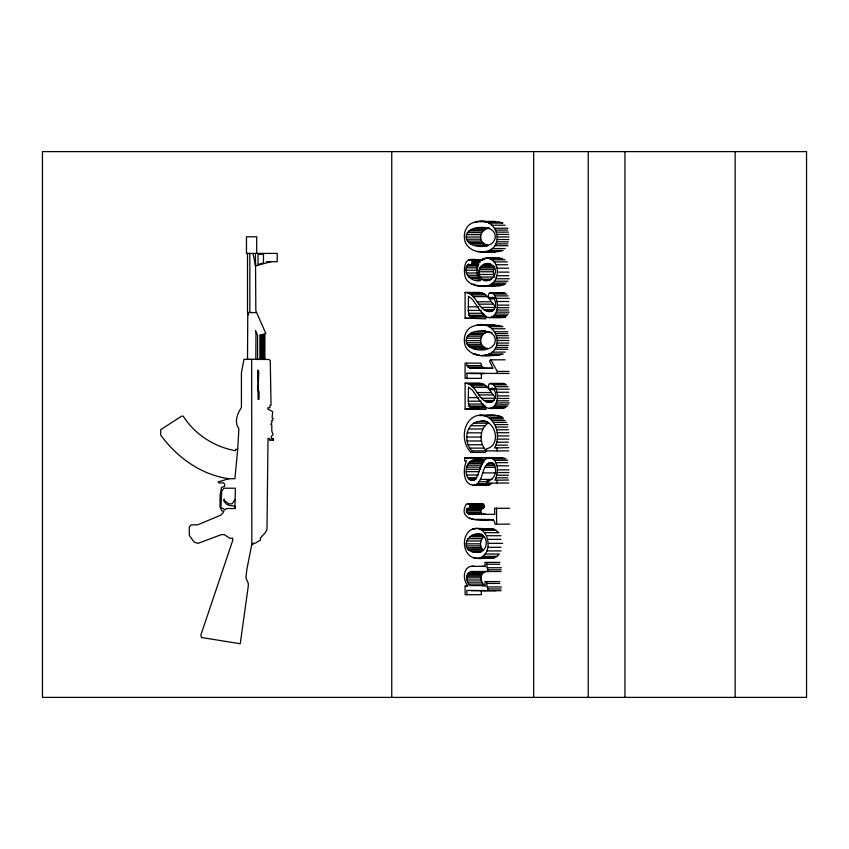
<?xml version="1.0" encoding="UTF-8"?>
<svg xmlns="http://www.w3.org/2000/svg" width="849" height="849" viewBox="0 0 849 849"><rect width="100%" height="100%" fill="white"/><g stroke="black" fill="none" stroke-linecap="round" stroke-linejoin="round"><path stroke-width="1.27" d="M258.712 399.306L258.712 390.986L258.054 390.986L258.765 371.639L258.096 370.228L258.054 399.306L258.712 399.306L258.733 391.569M255.974 332.086L255.836 359.403L255.273 359.392M495.147 306.627L487.591 296.641L484.036 293.595L479.452 292.406L465.103 292.406L465.103 318.237L485.745 318.598L485.745 316.804L471.397 316.804L468.881 315.255L468.255 310.416L468.521 296.28L472.256 299.209L480.64 311.243L486.626 316.942L489.162 317.643L502.205 317.643M495.147 397.417L487.591 387.431L484.036 384.385L479.452 383.196L465.103 383.196L465.103 409.016L485.745 409.377L485.745 407.584L471.397 407.584L468.881 406.034L468.255 401.206L468.521 387.07L472.256 389.988L480.64 402.023L486.626 407.722L489.162 408.422L502.205 408.422M234.897 508.54L235.396 488.207L223.987 488.207L221.748 490.881L220.899 507.49L225.282 509.761L226.577 508.54L234.897 508.54L234.971 506.216L229.294 505.42L226.301 504.041L223.701 500.793L224.253 499.01L224.667 500.793L228.943 503.839L232.117 503.839L234.929 499.711M489.162 317.643C499.552 316.316 499.053 300.408 493.651 294.072C486.817 288.363 486.413 302.064 494.288 298.317M489.162 408.422C499.552 407.106 499.053 391.198 493.651 384.862C486.817 379.142 486.413 392.843 494.288 389.097M508.678 480.003L494.999 480.237C498.14 473.381 499.297 461.729 491.178 458.025C479.759 456.783 481.107 472.638 475.175 478.804C469.295 483.76 464.753 474.368 466.398 469.285C466.494 459.776 477.35 458.152 484.758 459.956M508.721 447.678L494.553 447.975C502.343 434.868 494.001 411.16 476.098 415.861C462.058 421.316 460.827 442.679 470.951 452.39L485.299 452.39L486.233 450.83C479.165 443.369 479.069 429.35 487.942 423.216L473.604 423.216C464.721 429.35 464.817 443.369 471.895 450.83L486.233 450.83M237.699 449.354L238.877 428.681C233.9 422.017 237.433 413.622 241.424 407.456L241.424 372.828L243.939 359.339L269.069 359.467L270.269 360.666L271.033 405.206L269.971 405.206L269.971 407.743L267.849 407.743L267.849 409.08L272.678 411.627L272.094 417.697L273.123 418.493L272.614 420.213L271.807 420.213L271.807 422.929L270.757 424.256L271.807 424.956L271.807 431.25L273.113 434.497L271.383 436.386L271.383 437.946L271.722 438.901L273.495 439.135L273.325 440.451L269.77 439.984L269.388 438.498L268.029 438.498L266.957 529.373L265.472 532.45L260.346 538.043L260.346 540.208L255.231 543.201L253.119 543.201L253.119 544.379L251.803 544.379L246.836 569.509L245.913 577.776L248.279 583.316L248.279 586.097L240.246 643.765L201.404 637.482L200.873 634.988L232.743 540.399L232.743 538.192L229.697 538.192L224.253 534.605L221.462 534.605L198.082 543.349L194.113 542.118L189.306 535.326L189.306 527.006L191.227 524.852L197.626 524.852L220.655 515.247L223 512.828L223.987 510.992L222.013 510.992L220.04 507.341L220.04 495.583L221.472 487.379L224.614 486.339L224.614 484.121L223.425 482.699L220.093 483.07L218.32 482.657L218.32 481.861L228.88 478.73L234.918 478.73L237.699 449.354L235.608 449.354L235.449 450.713C214.213 446.882 194.845 434.423 183.225 416.159L181.675 416.159L160.694 429.668L160.694 435.123C177.101 457.431 201.033 474.814 228.88 478.73M480.927 251.909C507.628 252.609 498.342 213.078 474.421 222.353C465.156 224.338 462.259 235.651 465.772 243.472C473.095 255.538 490.096 252.429 501.876 250.826M480.927 355.455C507.628 356.166 498.342 316.635 474.421 325.899C465.156 327.884 462.259 339.197 465.772 347.018C473.095 359.095 490.096 355.986 501.876 354.383M499.955 258.054C492.187 257.767 479.016 255.676 477.255 266.459C476.395 271.34 477 276.88 480.661 280.541C471.333 283.004 461.007 271.638 468.521 264.135L470.367 264.973L478.189 264.973M485.607 585.577L470.134 585.577C464.7 581.395 465.549 569.987 474.315 571.504L501.08 571.504M482.954 259.656C477.796 261.142 469.614 256.61 466.143 262.299C464.106 266.066 464.244 270.523 464.721 274.662C465.57 282.632 474.113 286.283 481.245 286.145C499.159 289.933 503.744 260.685 486.912 258.054M484.482 585.577C479.048 581.395 479.897 569.987 488.663 571.504M489.066 280.478L483.856 280.478C474.538 275.458 479.589 260.654 490.51 263.954M494.362 276.158L493.248 271.765L493.938 268.029L479.589 268.029M476.883 558.377C496.241 556.711 488.355 519.747 469.911 530.349C463.204 536.069 462.684 547.191 468.011 554.015C473.71 560.934 483.59 557.666 491.231 558.377C494.054 558.239 496.782 556.997 498.575 554.79M509.623 508.275L494.596 508.275L494.776 514.356L469.03 514.154L466.557 512.435L466.95 508.519L482.285 508.753L484.1 507.415L484.089 505.155L481.924 503.563L466.271 504.03C456.369 521.859 483.24 521.201 493.248 519.546M485.702 514.356L481.786 513.528L480.895 512.435L481.287 508.519M470.367 264.973C473.18 264.591 472.797 259.571 469.911 259.656M487.814 245.764C461.442 251.166 457.569 224.889 485.564 227.628M486.509 349.31C460.36 354.001 458.98 328.001 485.564 331.174M487.846 244.873C477.276 244.151 479.038 228.116 489.268 228.466M487.846 348.43C477.276 347.697 479.038 331.662 489.268 332.012M477.106 534.456C490.489 533.352 488.568 554.726 475.578 552.296C457.844 550.852 468.096 529.521 482.328 534.456M468.881 550.205L483.23 550.205C479.229 546.883 479.855 539.911 483.824 536.801L469.476 536.801M466.95 508.519L469.285 508.158L469.911 506.365L469.242 504.274L467.576 503.563M464.743 457.993L488.663 457.632L464.743 457.993L464.743 461.092L466.674 460.795C462.514 468.701 462.938 486.933 475.366 484.938C484.8 480.619 480.566 461.93 492.844 462.641M470.951 452.39L471.895 450.83M505.123 359.806L490.775 359.806L489.47 361.005L492.929 368.275L469.508 368.052L466.971 365.622L466.589 363.149M490.372 298.317L492.346 297.235C497.801 300.864 496.272 312.05 488.578 311.498C477.552 309.768 476.597 293.107 465.103 292.406M490.372 389.097L492.346 388.025C497.801 391.654 496.272 402.84 488.578 402.277C477.552 400.558 476.597 383.897 465.103 383.196M472.925 485.373L487.273 485.373L491.72 483.643L477.382 483.643M473.604 423.216L477.096 421.603L484.928 421.072M483.856 280.478C495.583 282.781 500.952 264.877 487.899 263.954M477.998 285.933L499.18 285.954L505.091 284.394L490.743 284.394M265.896 333.604L255.836 310.766L255.549 265.949L270.767 261.736M489.777 325.687L495.052 325.04L480.704 325.04M474.188 566.251C463.172 564.787 462.036 579.485 467.799 585.757L465.103 586.181L465.103 594.703L481.341 594.703L481.16 590.416M508.678 483.049L487.039 483.049L487.039 480.895C495.349 480.438 498.512 468.043 492.293 463.151L490.234 462.641M479.982 245.764C499.361 248.587 500.772 226.195 481.648 227.628M479.982 349.31C499.361 352.144 500.772 329.741 481.648 331.174M488.621 417.549L502.969 417.549C495.37 413.346 486.36 416.286 478.167 415.384M492.685 368.317L469.508 368.052M467.077 378.357L466.897 373.348L509.029 373.464M480.704 221.483L495.052 221.483L477.435 221.706M484.715 221.886L499.063 221.886L502.916 223.096L488.578 223.096M474.421 222.353L477.032 222.353M492.049 225.208L505.091 225.208M475.939 228.148L489.597 228.179M494.818 228.222L507.861 228.222M470.855 229.718L485.204 229.718M495.901 230.068L507.638 230.068M468.797 230.981L483.134 230.981M496.676 232.127L508.413 232.127M467.321 232.626L481.659 232.626M497.143 234.42L508.88 234.42M466.43 234.653L480.778 234.653M466.133 237.051L480.481 237.051M497.291 236.935L509.029 236.935M466.388 239.216L480.736 239.216M497.143 239.514L508.88 239.514M467.141 241.052L481.479 241.052M496.686 241.838L508.424 241.838M468.393 242.559L482.731 242.559M470.134 243.737L484.482 243.737M495.933 243.896L507.67 243.896M474.623 245.255L487.666 245.255M494.871 245.701L507.914 245.701M492.155 248.566L505.197 248.566M488.801 250.476L503.149 250.476M476.947 251.506L479.558 251.506M484.991 251.548L499.329 251.548M484.45 258.351L498.798 258.351M489.682 258.478L502.725 258.478M482.094 259.242L484.705 259.242M470.824 259.826L482.561 259.826M492.165 259.783L505.208 259.783M468.606 259.943L482.954 259.943M471.577 260.314L480.704 260.314M472.097 261.163L479.918 261.163M266.48 261.736L277.22 261.736L277.22 253.416L246.475 253.416L246.475 236.786L256.706 236.786L256.706 253.416M494.298 261.885L507.341 261.885M472.299 262.288L480.12 262.288M472.171 263.434L478.698 263.434M471.715 264.251L478.231 264.251M484.609 264.368L491.125 264.368M467.544 264.824L478.889 264.792M495.901 264.729L507.638 264.729M481.648 265.62L493.386 265.62M466.77 266.045L478.507 266.045M480.449 266.66L494.797 266.66M466.26 267.828L477.998 267.828M496.952 268.188L508.689 268.188M479.08 269.727L493.428 269.727M466.09 270.215L477.828 270.215M478.91 271.765L493.248 271.765M497.291 272.126L509.029 272.126M466.377 272.964L478.114 272.964M479.282 274.45L493.619 274.45M467.215 275.246L478.953 275.246M497.036 275.734L508.774 275.734M480.385 277.018L494.734 277.018M468.616 277.05L479.059 277.05M470.59 278.387L479.717 278.387M496.241 278.759L509.283 278.759M481.999 279.162L491.125 279.162M488.462 279.703L491.072 279.703M475.376 280.032L480.598 280.032M494.914 281.199L507.957 281.199M493.067 283.046L506.11 283.046M472.108 284.266L474.718 284.266M474.952 285.306L477.562 285.306M488.005 285.37L502.343 285.37M481.245 286.145L495.593 286.145L492.346 285.933M467.534 292.703L481.882 292.703M490.733 292.65L503.775 292.65M489.746 292.841L502.788 292.841M492.155 293.001L505.197 293.001M469.688 293.595L484.036 293.595M493.651 294.072L506.694 294.072M471.588 294.985L485.936 294.985M495.063 295.898L508.105 295.898M473.243 296.641L487.591 296.641M488.928 297.596L494.15 297.596M491.433 298.041L494.033 298.041M489.629 298.137L494.85 298.137M496.219 298.37L509.262 298.37M497.026 301.491L508.763 301.491M477.149 301.766L491.497 301.766M478.815 304.154L493.163 304.154M497.291 305.109L509.029 305.109M468.298 306.839L478.73 306.839M481.468 307.455L495.816 307.455M497.174 307.688L508.912 307.688M483.941 309.705L494.373 309.705M496.803 310.034L508.54 310.034M468.255 310.416L481.287 310.416M486.297 311.052L492.813 311.052M488.578 311.498L491.178 311.498M496.187 312.156L509.23 312.156M468.404 313.27L482.752 313.27L484.174 316.412L485.745 316.804M495.317 314.056L508.36 314.056M468.881 315.255L483.23 315.255M494.203 315.626L507.246 315.626M469.826 316.412L484.174 316.412M492.813 316.741L505.855 316.741M491.125 317.42L505.473 317.42M465.103 318.237L485.745 318.598M477.435 325.252L491.783 325.252M484.715 325.432L499.063 325.432L502.916 326.642L488.578 326.642M492.049 328.765L505.091 328.765M475.939 331.704L488.982 331.704M486.986 331.726L489.597 331.726M494.818 331.779L507.861 331.779M489.342 332.415L491.953 332.415M470.855 333.264L485.204 333.264M495.901 333.615L507.638 333.615M468.797 334.527L483.134 334.527M496.676 335.684L508.413 335.684M467.321 336.172L481.659 336.172M497.143 337.976L508.88 337.976M466.43 338.199L480.778 338.199M497.291 340.481L509.029 340.481M466.133 340.608L480.481 340.608M466.388 342.763L480.736 342.763M497.143 343.07L508.88 343.07M467.141 344.598L481.479 344.598M496.686 345.394L508.424 345.394M468.393 346.105L482.731 346.105M470.134 347.283L484.482 347.283M495.933 347.453L507.67 347.453M474.623 348.801L486.36 348.801M494.871 349.257L507.914 349.257M492.155 352.112L505.197 352.112M473.105 353.842L475.716 353.842M488.801 354.022L503.149 354.022M476.947 355.052L479.558 355.052M484.991 355.094L499.329 355.094M265.822 359.456L265.185 359.445M466.971 365.622L481.319 365.622L483.856 368.052M467.937 367.203L482.285 367.203M490.775 359.806L497.291 371.438L509.029 371.438M466.897 373.348L484.354 373.528L470.006 373.528M467.534 383.493L481.882 383.493M490.733 383.43L503.775 383.43M489.746 383.621L502.788 383.621M492.155 383.79L505.197 383.79M469.688 384.385L484.036 384.385M493.651 384.862L506.694 384.862M471.588 385.775L485.936 385.775M495.063 386.677L508.105 386.677M473.243 387.431L487.591 387.431M491.433 388.831L494.033 388.831M489.629 388.916L494.85 388.916M496.219 389.16L509.262 389.16M497.026 392.27L508.763 392.27M477.149 392.556L491.497 392.556M478.815 394.944L493.163 394.944M497.291 395.899L509.029 395.899M468.298 397.629L478.73 397.629M481.468 398.234L495.816 398.234M497.174 398.468L508.912 398.468M483.941 400.495L494.373 400.495M496.803 400.824L508.54 400.824M468.255 401.206L481.287 401.206M486.297 401.832L492.813 401.832M488.578 402.277L491.178 402.277M496.187 402.946L509.23 402.946M468.404 404.05L482.752 404.05L484.174 407.202L485.745 407.584M495.317 404.846L508.36 404.846M468.881 406.034L483.23 406.034M494.203 406.406L507.246 406.406M469.826 407.202L484.174 407.202M492.813 407.531L505.855 407.531M491.125 408.199L504.168 408.199M465.103 409.016L485.745 409.377M480.343 415.225L494.691 415.225M484.62 415.808L498.957 415.808M490.457 418.886L503.499 418.886M492.112 420.499L505.155 420.499M477.096 421.603L487.687 421.571M493.587 422.399L506.63 422.399M494.871 424.585L507.914 424.585M470.707 425.742L485.055 425.742M495.933 427.068L507.67 427.068M468.521 429L482.869 429M496.686 429.774L508.424 429.774M467.173 432.831L481.521 432.831M497.143 432.735L508.88 432.735M497.291 435.919L509.029 435.919M466.717 437.055L481.065 437.055M497.121 439.135L508.859 439.135M467.056 440.981L481.404 440.981M496.612 442.212L508.349 442.212M468.075 444.749L482.412 444.749M495.752 445.163L507.49 445.163M469.699 448.123L484.047 448.123M508.721 450.893L486.551 450.893L486.551 448.75C501.589 445.555 495.996 419.555 481.022 421.072M489.385 457.749L502.428 457.749M491.178 458.025L504.221 458.025M492.982 458.831L506.025 458.831M472.5 460.296L484.238 460.296M494.638 460.349L507.681 460.349M470.887 460.986L483.93 460.986M469.508 462.047L483.856 462.047M496.039 462.641L507.776 462.641M488.557 462.992L492.473 462.992M468.34 463.48L482.688 463.48L481.786 465.199L467.438 465.199M487.135 464.021L494.956 464.021M485.946 465.539L495.073 465.539M496.983 465.825L508.721 465.825M466.791 467.13L481.139 467.13M484.981 467.353L495.413 467.353M466.398 469.285L480.746 469.285M497.291 469.858L509.029 469.858M466.271 471.651L479.314 471.651M497.164 472.543L508.901 472.543M482.858 472.904L495.901 472.904M466.642 474.994L478.38 474.994M496.761 475.228L508.498 475.228M467.757 477.732L476.883 477.732M496.071 477.86L507.808 477.86M468.584 478.836L476.416 478.836M480.343 479.409L492.08 479.409M469.55 479.611L474.771 479.611M470.654 480.088L474.57 480.088M487.039 480.895L489.65 480.895M479.038 481.712L488.175 481.712M475.366 484.938L489.714 484.938M468.489 503.744L482.837 503.744M469.242 504.274L483.59 504.274M469.741 505.155L484.089 505.155M469.911 506.365L484.259 506.365M469.752 507.415L484.1 507.415M469.285 508.158L483.633 508.158M467.937 508.753L482.285 508.753M466.366 509.527L480.704 509.527M466.228 510.843L480.576 510.843M466.557 512.435L480.895 512.435M467.438 513.528L481.786 513.528M469.03 514.154L483.368 514.154M469.242 518.537L471.853 518.537M472.224 519.291L490.425 519.546M509.623 524.141L495.094 524.141L493.927 520.448L490.637 519.546M475.801 528.375L493.492 528.874L499.053 532.673L484.705 532.673M472.691 528.874L475.302 528.874M479.144 528.874L493.492 528.874M482.147 530.349L496.485 530.349M474.315 534.711L482.147 534.711M471.715 535.475L483.452 535.475M486.636 535.719L500.984 535.719M467.714 538.637L482.052 538.637M487.888 539.348L500.931 539.348M466.568 541.004L480.905 541.004M488.302 543.349L502.65 543.349M466.186 543.827L480.523 543.827M466.356 545.854L480.693 545.854M487.92 547.297L500.963 547.297M466.854 547.594L481.203 547.594M467.703 549.048L482.041 549.048M486.774 550.927L501.122 550.927M471.906 551.776L481.033 551.776M485.012 554.015L499.361 554.015M482.688 556.35L497.026 556.35M473.604 557.878L476.204 557.878M479.929 557.878L494.277 557.878M499.859 562.378L484.981 562.378L485.108 566.495L482.19 566.251M486.817 562.378L486.817 564.224L499.859 564.224M471.683 566.4L484.8 566.251M486.817 564.224L487.135 567.748L501.483 567.748M487.135 567.748L488.037 569.775L501.08 569.775M470.887 571.865L485.235 571.865M468.521 572.937L482.869 572.937M467.714 573.797L482.062 573.797M467.141 574.9L481.479 574.9M466.791 576.248L481.139 576.248M466.674 577.829L481.022 577.829M466.929 580.005L481.266 580.005M499.859 581.586L484.981 581.586L485.108 585.874L481.691 585.577M467.661 582.117L482.009 582.117M486.817 581.586L486.817 583.433L499.859 583.433M468.775 584.059L483.123 584.059M465.103 586.181L467.714 586.181M486.817 583.433L487.135 586.956L501.483 586.956M487.135 586.956L488.037 588.983L501.08 588.983M466.992 594.703L466.812 590.416L495.848 590.692M471.036 590.649L501.08 590.713M256.08 312.581L250.848 312.549M251.93 312.559L247.77 312.538L247.515 359.35L248.736 359.36M249.595 359.36L250.593 359.371M252.747 359.382L253.755 359.392M258.276 359.414L257.576 359.414L257.576 335.355L255.453 330.548M258.998 359.414L259.911 359.424L259.911 334.867M482.211 590.469L485.384 590.649M493.29 251.707L495.275 251.909M271.383 437.946L273.495 439.135M248.577 314.926L247.515 312.517L247.515 253.416M269.388 438.498L269.77 439.984M253.034 253.416L255.549 265.949L255.549 263.445M481.319 365.622L480.937 363.149L465.103 363.149L465.103 378.357L481.425 378.357L481.245 373.348M255.432 254.668L255.549 265.949M251.675 359.382L251.803 545.058M735.149 151.61L735.149 697.39M624.96 151.61L624.96 697.39M588.24 151.61L588.24 697.39M533.66 151.61L533.66 697.39M497.291 371.438L497.291 373.464M496.983 447.678L496.983 450.893M496.941 480.003L496.941 483.049M496.58 508.275L496.58 524.141M488.037 569.775L488.037 571.504M488.037 588.983L488.037 590.713M474.315 457.632L474.315 459.956M471.397 316.804L471.397 318.598M471.397 407.584L471.397 409.377M391.75 151.61L391.75 697.39M273.325 439.103L273.325 440.451M264.877 333.816L264.877 359.445M264.06 333.986L264.06 359.445M263.094 334.188L263.094 359.435M262.023 334.421L262.023 359.435M261.736 334.474L261.736 359.435M260.94 334.644L260.94 359.424M258.096 370.228L258.096 379.959M249.839 253.416L249.839 312.029M263.477 262.946L258.043 264.453L258.043 254.201L263.477 254.201L263.477 262.946M806.55 151.61L42.45 151.61L42.45 697.39L806.55 697.39L806.55 151.61"/></g></svg>
